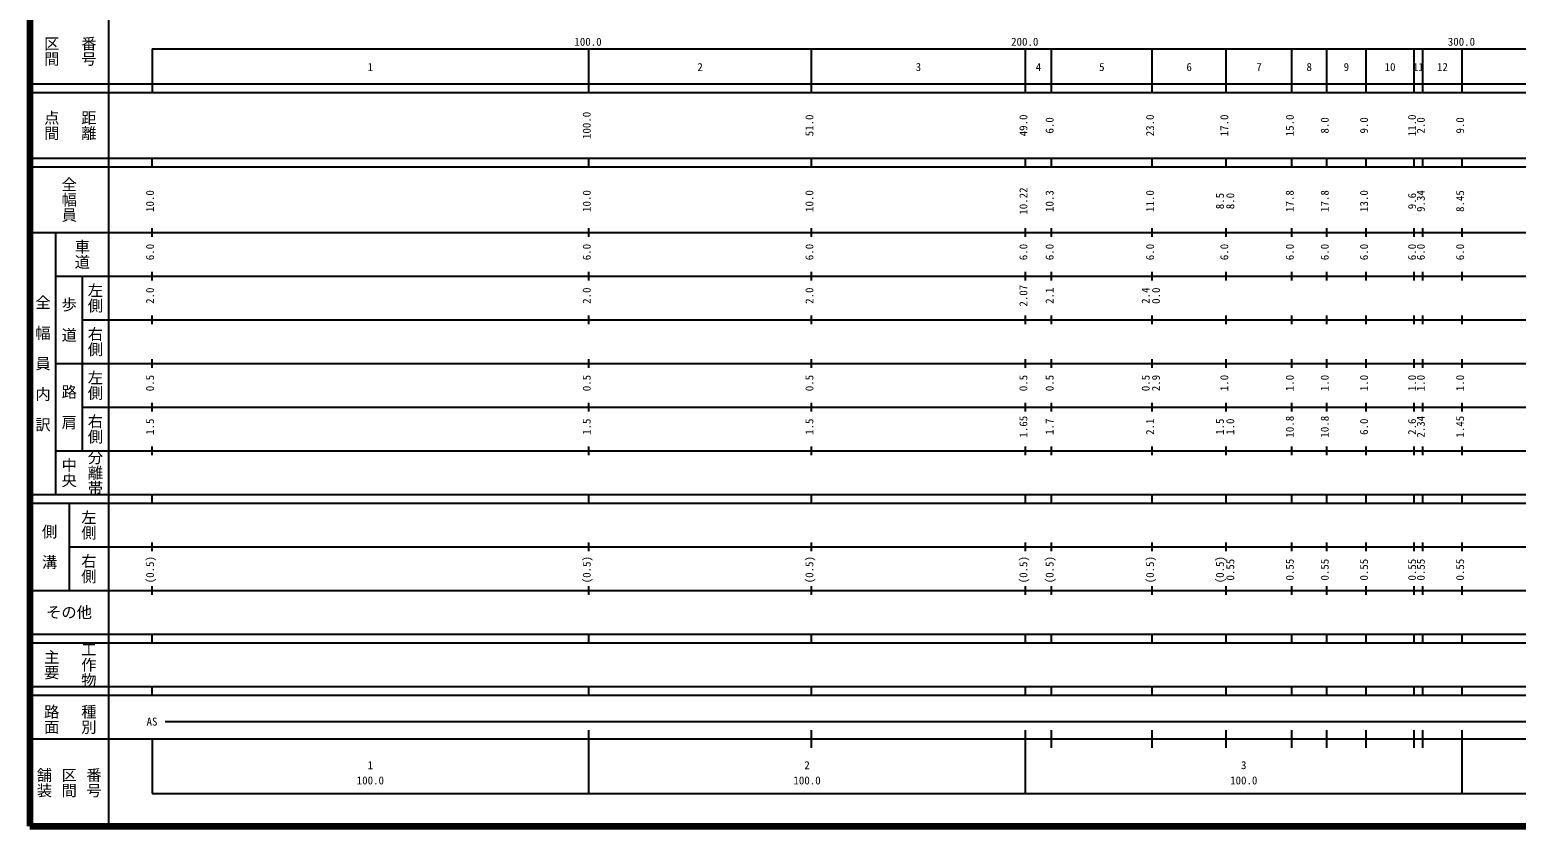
# Model space of a CAD drawing. Units: millimetres on the paper, enlarged 1000 times. Extents: x 40000 to 680000, y 20000 to 380000.
# Drawn here: x 40000 to 380403, y 20000 to 202409 of the extents above; entities that cross this region are included whole.
import ezdxf
from ezdxf.enums import TextEntityAlignment as Align

# ---------------------------------------------------------------- set-up
doc = ezdxf.new("R2010")
doc.units = ezdxf.units.MM
doc.header["$LTSCALE"] = 1000
doc.layers.add('M-TTL', color=2, linetype='Continuous', lineweight=140)
doc.layers.add('M-TTL-BAND', color=7, linetype='Continuous', lineweight=25)
doc.styles.add('@ＭＳ ゴシック', font='')
doc.styles.add('ＭＳ ゴシック', font='')
doc.styles.get('@ＭＳ ゴシック').set_extended_font_data('@MS Gothic')
doc.styles.get('ＭＳ ゴシック').set_extended_font_data('MS Gothic')

msp = doc.modelspace()

# ---------------------------------------------------------------- linework, layer by layer
at = {"layer": 'M-TTL'}
for p, q in [((40000, 380000), (40000, 20000)), ((40000, 20000), (680000, 20000))]:
    msp.add_line(p, q, dxfattribs=at)
at = {"layer": 'M-TTL-BAND'}
for p, q in [((58000, 370000), (58000, 20000)), ((68000, 198000), (579000, 198000)), ((68000, 198000), (68000, 188000)), ((168000, 188000), (168000, 198000)), ((219000, 188000), (219000, 198000)), ((268000, 188000), (268000, 198000)), ((274000, 188000), (274000, 198000)), ((297000, 188000), (297000, 198000)), ((314000, 188000), (314000, 198000)), ((329000, 188000), (329000, 198000)), ((337000, 188000), (337000, 198000)), ((346000, 188000), (346000, 198000)), ((357000, 188000), (357000, 198000)), ((359000, 188000), (359000, 198000)), ((368000, 188000), (368000, 198000)), ((40000, 190000), (579000, 190000)), ((40000, 188000), (579000, 188000)), ((40000, 173000), (579000, 173000)), ((40000, 171000), (579000, 171000)), ((68000, 171000), (68000, 173000)), ((168000, 171000), (168000, 173000)), ((219000, 171000), (219000, 173000)), ((268000, 171000), (268000, 173000)), ((274000, 171000), (274000, 173000)), ((297000, 171000), (297000, 173000)), ((314000, 171000), (314000, 173000)), ((329000, 171000), (329000, 173000)), ((337000, 171000), (337000, 173000)), ((346000, 171000), (346000, 173000)), ((357000, 171000), (357000, 173000)), ((359000, 171000), (359000, 173000)), ((368000, 171000), (368000, 173000)), ((68000, 155000), (68000, 157000)), ((168000, 155000), (168000, 157000)), ((219000, 155000), (219000, 157000)), ((268000, 155000), (268000, 157000)), ((274000, 155000), (274000, 157000)), ((297000, 155000), (297000, 157000)), ((314000, 155000), (314000, 157000)), ((329000, 155000), (329000, 157000)), ((337000, 155000), (337000, 157000)), ((346000, 155000), (346000, 157000)), ((357000, 155000), (357000, 157000)), ((359000, 155000), (359000, 157000)), ((368000, 155000), (368000, 157000)), ((40000, 156000), (579000, 156000)), ((46000, 96000), (46000, 156000)), ((68000, 145000), (68000, 147000)), ((168000, 145000), (168000, 147000)), ((219000, 145000), (219000, 147000)), ((268000, 145000), (268000, 147000)), ((274000, 145000), (274000, 147000)), ((297000, 145000), (297000, 147000)), ((314000, 145000), (314000, 147000)), ((329000, 145000), (329000, 147000)), ((337000, 145000), (337000, 147000)), ((346000, 145000), (346000, 147000)), ((357000, 145000), (357000, 147000)), ((359000, 145000), (359000, 147000)), ((368000, 145000), (368000, 147000)), ((46000, 146000), (579000, 146000)), ((52000, 146000), (52000, 106000)), ((68000, 135000), (68000, 137000)), ((168000, 135000), (168000, 137000)), ((219000, 135000), (219000, 137000)), ((268000, 135000), (268000, 137000)), ((274000, 135000), (274000, 137000)), ((297000, 135000), (297000, 137000)), ((314000, 135000), (314000, 137000)), ((329000, 135000), (329000, 137000)), ((337000, 135000), (337000, 137000)), ((346000, 135000), (346000, 137000)), ((357000, 135000), (357000, 137000)), ((359000, 135000), (359000, 137000)), ((368000, 135000), (368000, 137000)), ((52000, 136000), (579000, 136000)), ((46000, 126000), (579000, 126000)), ((68000, 125000), (68000, 127000)), ((168000, 125000), (168000, 127000)), ((219000, 125000), (219000, 127000)), ((268000, 125000), (268000, 127000)), ((274000, 125000), (274000, 127000)), ((297000, 125000), (297000, 127000)), ((314000, 125000), (314000, 127000)), ((329000, 125000), (329000, 127000)), ((337000, 125000), (337000, 127000)), ((346000, 125000), (346000, 127000)), ((357000, 125000), (357000, 127000)), ((359000, 125000), (359000, 127000)), ((368000, 125000), (368000, 127000)), ((52000, 116000), (579000, 116000)), ((68000, 115000), (68000, 117000)), ((168000, 115000), (168000, 117000)), ((219000, 115000), (219000, 117000)), ((268000, 115000), (268000, 117000)), ((274000, 115000), (274000, 117000)), ((297000, 115000), (297000, 117000)), ((314000, 115000), (314000, 117000)), ((329000, 115000), (329000, 117000)), ((337000, 115000), (337000, 117000)), ((346000, 115000), (346000, 117000)), ((357000, 115000), (357000, 117000)), ((359000, 115000), (359000, 117000)), ((368000, 115000), (368000, 117000)), ((46000, 106000), (579000, 106000)), ((68000, 105000), (68000, 107000)), ((168000, 105000), (168000, 107000)), ((219000, 105000), (219000, 107000)), ((268000, 105000), (268000, 107000)), ((274000, 105000), (274000, 107000)), ((297000, 105000), (297000, 107000)), ((314000, 105000), (314000, 107000)), ((329000, 105000), (329000, 107000)), ((337000, 105000), (337000, 107000)), ((346000, 105000), (346000, 107000)), ((357000, 105000), (357000, 107000)), ((359000, 105000), (359000, 107000)), ((368000, 105000), (368000, 107000)), ((40000, 96000), (579000, 96000)), ((68000, 94000), (68000, 96000)), ((168000, 94000), (168000, 96000)), ((219000, 94000), (219000, 96000)), ((268000, 94000), (268000, 96000)), ((274000, 94000), (274000, 96000)), ((297000, 94000), (297000, 96000)), ((314000, 94000), (314000, 96000)), ((329000, 94000), (329000, 96000)), ((337000, 94000), (337000, 96000)), ((346000, 94000), (346000, 96000)), ((357000, 94000), (357000, 96000)), ((359000, 94000), (359000, 96000)), ((368000, 94000), (368000, 96000)), ((40000, 94000), (579000, 94000)), ((49000, 94000), (49000, 74000)), ((49000, 84000), (579000, 84000)), ((68000, 83000), (68000, 85000)), ((168000, 83000), (168000, 85000)), ((219000, 83000), (219000, 85000)), ((268000, 83000), (268000, 85000)), ((274000, 83000), (274000, 85000)), ((297000, 83000), (297000, 85000)), ((314000, 83000), (314000, 85000)), ((329000, 83000), (329000, 85000)), ((337000, 83000), (337000, 85000)), ((346000, 83000), (346000, 85000)), ((357000, 83000), (357000, 85000)), ((359000, 83000), (359000, 85000)), ((368000, 83000), (368000, 85000)), ((68000, 73000), (68000, 75000)), ((168000, 73000), (168000, 75000)), ((219000, 73000), (219000, 75000)), ((268000, 73000), (268000, 75000)), ((274000, 73000), (274000, 75000)), ((297000, 73000), (297000, 75000)), ((314000, 73000), (314000, 75000)), ((329000, 73000), (329000, 75000)), ((337000, 73000), (337000, 75000)), ((346000, 73000), (346000, 75000)), ((357000, 73000), (357000, 75000)), ((359000, 73000), (359000, 75000)), ((368000, 73000), (368000, 75000)), ((40000, 74000), (579000, 74000)), ((40000, 64000), (579000, 64000)), ((40000, 62000), (579000, 62000)), ((68000, 62000), (68000, 64000)), ((168000, 62000), (168000, 64000)), ((219000, 62000), (219000, 64000)), ((268000, 62000), (268000, 64000)), ((274000, 62000), (274000, 64000)), ((297000, 62000), (297000, 64000)), ((314000, 62000), (314000, 64000)), ((329000, 62000), (329000, 64000)), ((337000, 62000), (337000, 64000)), ((346000, 62000), (346000, 64000)), ((357000, 62000), (357000, 64000)), ((359000, 62000), (359000, 64000)), ((368000, 62000), (368000, 64000)), ((40000, 52000), (579000, 52000)), ((68000, 50000), (68000, 52000)), ((168000, 50000), (168000, 52000)), ((219000, 50000), (219000, 52000)), ((268000, 50000), (268000, 52000)), ((274000, 50000), (274000, 52000)), ((297000, 50000), (297000, 52000)), ((314000, 50000), (314000, 52000)), ((329000, 50000), (329000, 52000)), ((337000, 50000), (337000, 52000)), ((346000, 50000), (346000, 52000)), ((357000, 50000), (357000, 52000)), ((359000, 50000), (359000, 52000)), ((368000, 50000), (368000, 52000)), ((40000, 50000), (579000, 50000)), ((71000, 44000), (508000, 44000)), ((168000, 27500), (168000, 42000)), ((219000, 38000), (219000, 42000)), ((268000, 27500), (268000, 42000)), ((274000, 38000), (274000, 42000)), ((297000, 38000), (297000, 42000)), ((314000, 38000), (314000, 42000)), ((329000, 38000), (329000, 42000)), ((337000, 38000), (337000, 42000)), ((346000, 38000), (346000, 42000)), ((357000, 38000), (357000, 42000)), ((359000, 38000), (359000, 42000)), ((368000, 27500), (368000, 42000)), ((40000, 40000), (579000, 40000)), ((68000, 40000), (68000, 27500)), ((68000, 27500), (579000, 27500))]:
    msp.add_line(p, q, dxfattribs=at)

# ---------------------------------------------------------------- texts
at = {"layer": 'M-TTL-BAND', "style": '@ＭＳ ゴシック'}
for s, p in [('区間', (45000, 197500)), ('番号', (53500, 197500)), ('点間', (45000, 180500)), ('距離', (53500, 180500)), ('全幅員', (49000, 163500)), ('車道', (52000, 151000)), ('左側', (55000, 141000)), ('全\u3000幅\u3000員\u3000内\u3000訳', (43000, 126000)), ('歩\u3000道', (49000, 136000)), ('右側', (55000, 131000)), ('左側', (55000, 121000)), ('路\u3000肩', (49000, 116000)), ('右側', (55000, 111000)), ('分離帯', (55000, 101000)), ('中央', (49000, 101000)), ('左側', (53500, 89000)), ('側\u3000溝', (44500, 84000)), ('右側', (53500, 79000)), ('工作物', (53500, 57000)), ('主要', (45000, 57000)), ('路面', (45000, 44500)), ('種別', (53500, 44500)), ('舗装', (43333, 30000)), ('区間', (49000, 30000)), ('番号', (54667, 30000))]:
    msp.add_text(s, height=2566, rotation=270, dxfattribs=at).set_placement(p, align=Align.MIDDLE_CENTER)
at = {"layer": 'M-TTL-BAND', "style": 'ＭＳ ゴシック'}
for s, p in [('100.0', (167844, 198195)), ('200.0', (267844, 198195)), ('300.0', (367844, 198195)), ('1', (118000, 192405)), ('2', (193500, 192405)), ('3', (243500, 192405)), ('4', (271000, 192405)), ('5', (285500, 192405)), ('6', (305500, 192405)), ('7', (321500, 192405)), ('8', (333000, 192405)), ('9', (341500, 192405)), ('10', (351500, 192405)), ('11', (358000, 192405)), ('12', (363500, 192405)), ('AS', (68000, 42500)), ('1', (118000, 32523)), ('2', (218000, 32523)), ('3', (318000, 32523)), ('100.0', (118000, 29033)), ('100.0', (218000, 29033)), ('100.0', (318000, 29033))]:
    msp.add_text(s, height=1833, dxfattribs=at).set_placement(p, align=Align.BOTTOM_CENTER)
for s, p in [('100.0', (169000, 180500)), ('51.0', (220000, 180500)), ('49.0', (269000, 180500)), ('6.0', (275000, 180500)), ('23.0', (298000, 180500)), ('17.0', (315000, 180500)), ('15.0', (330000, 180500)), ('8.0', (338000, 180500)), ('9.0', (347000, 180500)), ('11.0', (358000, 180500)), ('2.0', (360000, 180500)), ('9.0', (369000, 180500)), ('10.0', (69000, 163174)), ('10.0', (169000, 163174)), ('10.0', (220000, 163174)), ('10.22', (269000, 163174)), ('10.3', (275000, 163174)), ('11.0', (298000, 163174)), ('8.5', (314000, 163174)), ('8.0', (316370, 163174)), ('17.8', (330000, 163174)), ('17.8', (338000, 163174)), ('13.0', (347000, 163174)), ('9.6', (358000, 163174)), ('9.34', (360000, 163174)), ('8.45', (369000, 163174)), ('6.0', (69000, 151500)), ('6.0', (169000, 151500)), ('6.0', (220000, 151500)), ('6.0', (269000, 151500)), ('6.0', (275000, 151500)), ('6.0', (298000, 151500)), ('6.0', (315000, 151500)), ('6.0', (330000, 151500)), ('6.0', (338000, 151500)), ('6.0', (347000, 151500)), ('6.0', (358000, 151500)), ('6.0', (360000, 151500)), ('6.0', (369000, 151500)), ('2.0', (69000, 141500)), ('2.0', (169000, 141500)), ('2.0', (220000, 141500)), ('2.07', (269000, 141500)), ('2.1', (275000, 141500)), ('2.4', (297000, 141500)), ('0.0', (299370, 141500)), ('0.5', (69000, 121500)), ('0.5', (169000, 121500)), ('0.5', (220000, 121500)), ('0.5', (269000, 121500)), ('0.5', (275000, 121500)), ('0.5', (297000, 121500)), ('2.9', (299370, 121500)), ('1.0', (315000, 121500)), ('1.0', (330000, 121500)), ('1.0', (338000, 121500)), ('1.0', (347000, 121500)), ('1.0', (358000, 121500)), ('1.0', (360000, 121500)), ('1.0', (369000, 121500)), ('1.5', (69000, 111500)), ('1.5', (169000, 111500)), ('1.5', (220000, 111500)), ('1.65', (269000, 111500)), ('1.7', (275000, 111500)), ('2.1', (298000, 111500)), ('1.5', (314000, 111500)), ('1.0', (316370, 111500)), ('10.8', (330000, 111500)), ('10.8', (338000, 111500)), ('6.0', (347000, 111500)), ('2.6', (358000, 111500)), ('2.34', (360000, 111500)), ('1.45', (369000, 111500)), ('(0.5)', (69000, 78764)), ('(0.5)', (169000, 78764)), ('(0.5)', (220000, 78764)), ('(0.5)', (269000, 78764)), ('(0.5)', (275000, 78764)), ('(0.5)', (298000, 78764)), ('(0.5)', (314000, 78764)), ('0.55', (316370, 78764)), ('0.55', (330000, 78764)), ('0.55', (338000, 78764)), ('0.55', (347000, 78764)), ('0.55', (358000, 78764)), ('0.55', (360000, 78764)), ('0.55', (369000, 78764))]:
    msp.add_text(s, height=1833, rotation=90, dxfattribs=at).set_placement(p, align=Align.BOTTOM_CENTER)
msp.add_text('その他', height=2566, dxfattribs=at).set_placement((49000, 69000), align=Align.MIDDLE_CENTER)

doc.saveas('drawing.dxf')
